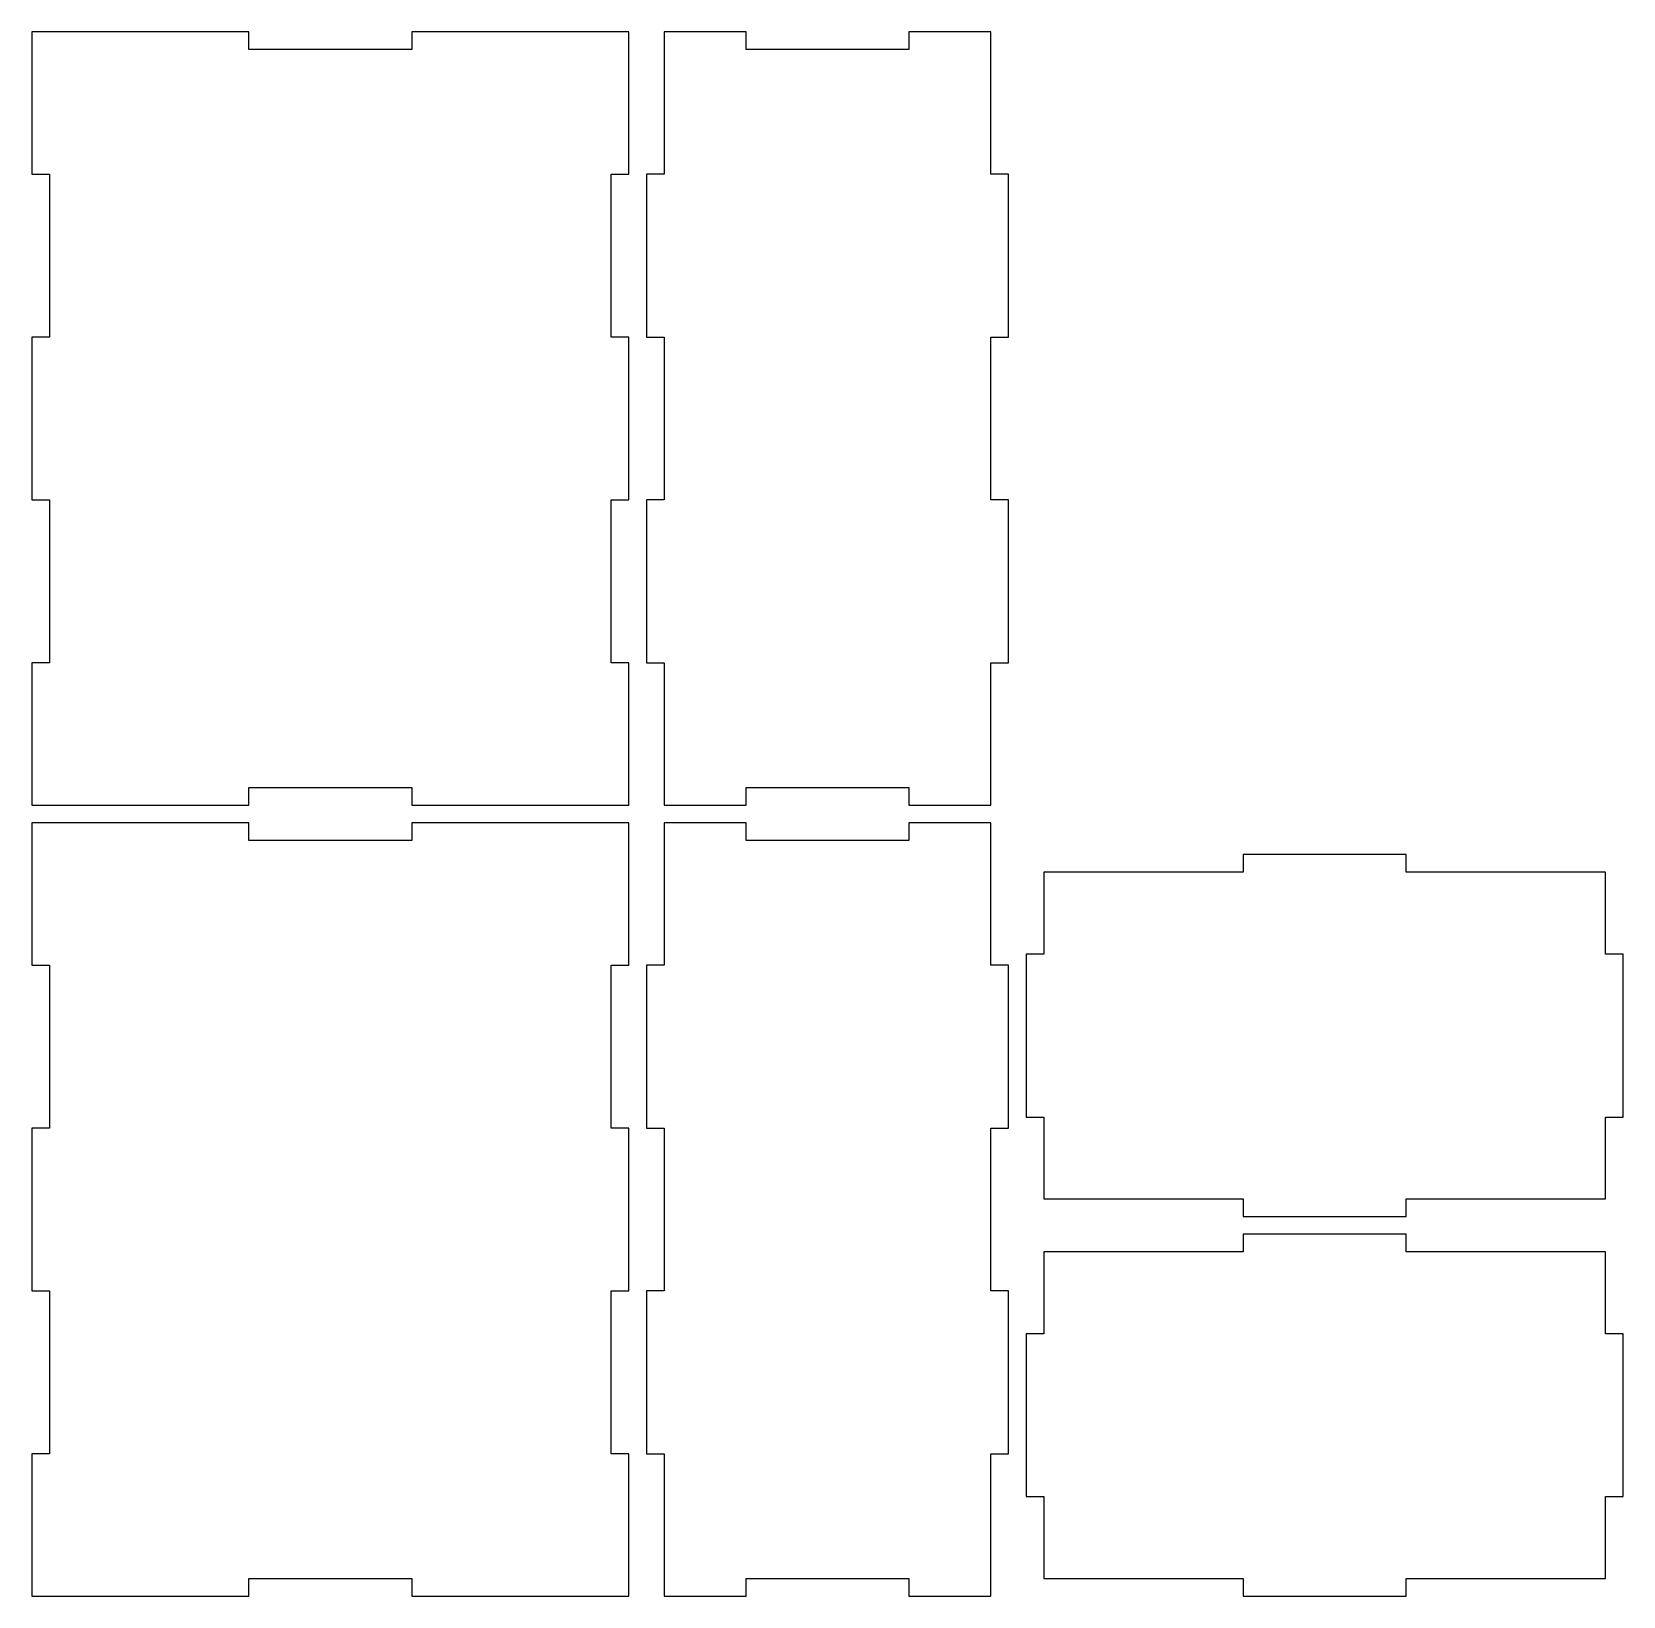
# Model space of a CAD drawing. Header units: millimetres. Extents: x 0 to 271, y 3 to 269.
import ezdxf

# ---------------------------------------------------------------- set-up
doc = ezdxf.new("R2010")
doc.units = ezdxf.units.MM

msp = doc.modelspace()

# ---------------------------------------------------------------- linework, layer by layer
at = {"layer": 'back_outsideCutPath'}
for p, q in [((0, 269.2), (0, 244.98615)), ((9.21385, 269.2), (0, 269.2)), ((36.93795, 269.2), (9.21385, 269.2)), ((36.93795, 266.2), (36.93795, 269.2)), ((101.6, 269.2), (64.66205, 269.2)), ((64.66205, 269.2), (64.66205, 266.2)), ((101.6, 244.98615), (101.6, 269.2)), ((64.66205, 266.2), (36.93795, 266.2)), ((0, 244.98615), (3, 244.98615)), ((3, 244.98615), (3, 217.26205)), ((98.6, 217.26205), (98.6, 244.98615)), ((98.6, 244.98615), (101.6, 244.98615)), ((3, 217.26205), (0, 217.26205)), ((0, 217.26205), (0, 189.53795)), ((101.6, 217.26205), (98.6, 217.26205)), ((101.6, 189.53795), (101.6, 217.26205)), ((0, 189.53795), (3, 189.53795)), ((3, 189.53795), (3, 161.81385)), ((98.6, 161.81385), (98.6, 189.53795)), ((98.6, 189.53795), (101.6, 189.53795)), ((3, 161.81385), (0, 161.81385)), ((0, 161.81385), (0, 137.6)), ((101.6, 161.81385), (98.6, 161.81385)), ((101.6, 137.6), (101.6, 161.81385)), ((36.93795, 137.6), (36.93795, 140.6)), ((36.93795, 140.6), (64.66205, 140.6)), ((64.66205, 140.6), (64.66205, 137.6)), ((0, 137.6), (36.93795, 137.6)), ((64.66205, 137.6), (92.38615, 137.6)), ((92.38615, 137.6), (101.6, 137.6))]:
    msp.add_line(p, q, dxfattribs=at)
at = {"layer": 'bottom_outsideCutPath'}
for p, q in [((233.86205, 129.2), (206.13795, 129.2)), ((206.13795, 129.2), (206.13795, 126.2)), ((233.86205, 126.2), (233.86205, 129.2)), ((172.2, 126.2), (172.2, 112.26205)), ((178.41385, 126.2), (172.2, 126.2)), ((206.13795, 126.2), (178.41385, 126.2)), ((267.8, 126.2), (233.86205, 126.2)), ((267.8, 112.26205), (267.8, 126.2)), ((172.2, 112.26205), (169.2, 112.26205)), ((169.2, 112.26205), (169.2, 84.53795)), ((270.8, 112.26205), (267.8, 112.26205)), ((270.8, 84.53795), (270.8, 112.26205)), ((169.2, 84.53795), (172.2, 84.53795)), ((172.2, 84.53795), (172.2, 70.6)), ((267.8, 70.6), (267.8, 84.53795)), ((267.8, 84.53795), (270.8, 84.53795)), ((172.2, 70.6), (206.13795, 70.6)), ((206.13795, 70.6), (206.13795, 67.6)), ((233.86205, 67.6), (233.86205, 70.6)), ((233.86205, 70.6), (261.58615, 70.6)), ((261.58615, 70.6), (267.8, 70.6)), ((206.13795, 67.6), (233.86205, 67.6))]:
    msp.add_line(p, q, dxfattribs=at)
at = {"layer": 'front_outsideCutPath'}
for p, q in [((0, 134.6), (0, 110.38615)), ((9.21385, 134.6), (0, 134.6)), ((36.93795, 134.6), (9.21385, 134.6)), ((36.93795, 131.6), (36.93795, 134.6)), ((101.6, 134.6), (64.66205, 134.6)), ((64.66205, 134.6), (64.66205, 131.6)), ((101.6, 110.38615), (101.6, 134.6)), ((64.66205, 131.6), (36.93795, 131.6)), ((0, 110.38615), (3, 110.38615)), ((3, 110.38615), (3, 82.66205)), ((98.6, 82.66205), (98.6, 110.38615)), ((98.6, 110.38615), (101.6, 110.38615)), ((3, 82.66205), (0, 82.66205)), ((0, 82.66205), (0, 54.93795)), ((101.6, 82.66205), (98.6, 82.66205)), ((101.6, 54.93795), (101.6, 82.66205)), ((0, 54.93795), (3, 54.93795)), ((3, 54.93795), (3, 27.21385)), ((98.6, 27.21385), (98.6, 54.93795)), ((98.6, 54.93795), (101.6, 54.93795)), ((3, 27.21385), (0, 27.21385)), ((0, 27.21385), (0, 3)), ((101.6, 27.21385), (98.6, 27.21385)), ((101.6, 3), (101.6, 27.21385)), ((36.93795, 3), (36.93795, 6)), ((36.93795, 6), (64.66205, 6)), ((64.66205, 6), (64.66205, 3)), ((0, 3), (36.93795, 3)), ((64.66205, 3), (92.38615, 3)), ((92.38615, 3), (101.6, 3))]:
    msp.add_line(p, q, dxfattribs=at)
at = {"layer": 'left_outsideCutPath'}
for p, q in [((107.6, 134.6), (107.6, 110.38615)), ((121.53795, 134.6), (107.6, 134.6)), ((121.53795, 131.6), (121.53795, 134.6)), ((163.2, 134.6), (149.26205, 134.6)), ((149.26205, 134.6), (149.26205, 131.6)), ((163.2, 110.38615), (163.2, 134.6)), ((149.26205, 131.6), (121.53795, 131.6)), ((107.6, 110.38615), (104.6, 110.38615)), ((104.6, 110.38615), (104.6, 82.66205)), ((166.2, 110.38615), (163.2, 110.38615)), ((166.2, 82.66205), (166.2, 110.38615)), ((104.6, 82.66205), (107.6, 82.66205)), ((107.6, 82.66205), (107.6, 54.93795)), ((163.2, 54.93795), (163.2, 82.66205)), ((163.2, 82.66205), (166.2, 82.66205)), ((107.6, 54.93795), (104.6, 54.93795)), ((104.6, 54.93795), (104.6, 27.21385)), ((166.2, 54.93795), (163.2, 54.93795)), ((166.2, 27.21385), (166.2, 54.93795)), ((104.6, 27.21385), (107.6, 27.21385)), ((107.6, 27.21385), (107.6, 3)), ((163.2, 3), (163.2, 27.21385)), ((163.2, 27.21385), (166.2, 27.21385)), ((121.53795, 3), (121.53795, 6)), ((121.53795, 6), (149.26205, 6)), ((149.26205, 6), (149.26205, 3)), ((107.6, 3), (121.53795, 3)), ((149.26205, 3), (163.2, 3))]:
    msp.add_line(p, q, dxfattribs=at)
at = {"layer": 'right_outsideCutPath'}
for p, q in [((107.6, 269.2), (107.6, 244.98615)), ((121.53795, 269.2), (107.6, 269.2)), ((121.53795, 266.2), (121.53795, 269.2)), ((163.2, 269.2), (149.26205, 269.2)), ((149.26205, 269.2), (149.26205, 266.2)), ((163.2, 244.98615), (163.2, 269.2)), ((149.26205, 266.2), (121.53795, 266.2)), ((107.6, 244.98615), (104.6, 244.98615)), ((104.6, 244.98615), (104.6, 217.26205)), ((166.2, 244.98615), (163.2, 244.98615)), ((166.2, 217.26205), (166.2, 244.98615)), ((104.6, 217.26205), (107.6, 217.26205)), ((107.6, 217.26205), (107.6, 189.53795)), ((163.2, 189.53795), (163.2, 217.26205)), ((163.2, 217.26205), (166.2, 217.26205)), ((107.6, 189.53795), (104.6, 189.53795)), ((104.6, 189.53795), (104.6, 161.81385)), ((166.2, 189.53795), (163.2, 189.53795)), ((166.2, 161.81385), (166.2, 189.53795)), ((104.6, 161.81385), (107.6, 161.81385)), ((107.6, 161.81385), (107.6, 137.6)), ((163.2, 137.6), (163.2, 161.81385)), ((163.2, 161.81385), (166.2, 161.81385)), ((121.53795, 137.6), (121.53795, 140.6)), ((121.53795, 140.6), (149.26205, 140.6)), ((149.26205, 140.6), (149.26205, 137.6)), ((107.6, 137.6), (121.53795, 137.6)), ((149.26205, 137.6), (163.2, 137.6))]:
    msp.add_line(p, q, dxfattribs=at)
at = {"layer": 'top_outsideCutPath'}
for p, q in [((233.86205, 64.6), (206.13795, 64.6)), ((206.13795, 64.6), (206.13795, 61.6)), ((233.86205, 61.6), (233.86205, 64.6)), ((172.2, 61.6), (172.2, 47.66205)), ((178.41385, 61.6), (172.2, 61.6)), ((206.13795, 61.6), (178.41385, 61.6)), ((267.8, 61.6), (233.86205, 61.6)), ((267.8, 47.66205), (267.8, 61.6)), ((172.2, 47.66205), (169.2, 47.66205)), ((169.2, 47.66205), (169.2, 19.93795)), ((270.8, 47.66205), (267.8, 47.66205)), ((270.8, 19.93795), (270.8, 47.66205)), ((169.2, 19.93795), (172.2, 19.93795)), ((172.2, 19.93795), (172.2, 6)), ((267.8, 6), (267.8, 19.93795)), ((267.8, 19.93795), (270.8, 19.93795)), ((172.2, 6), (206.13795, 6)), ((206.13795, 6), (206.13795, 3)), ((233.86205, 3), (233.86205, 6)), ((233.86205, 6), (261.58615, 6)), ((261.58615, 6), (267.8, 6)), ((206.13795, 3), (233.86205, 3))]:
    msp.add_line(p, q, dxfattribs=at)

doc.saveas('drawing.dxf')
